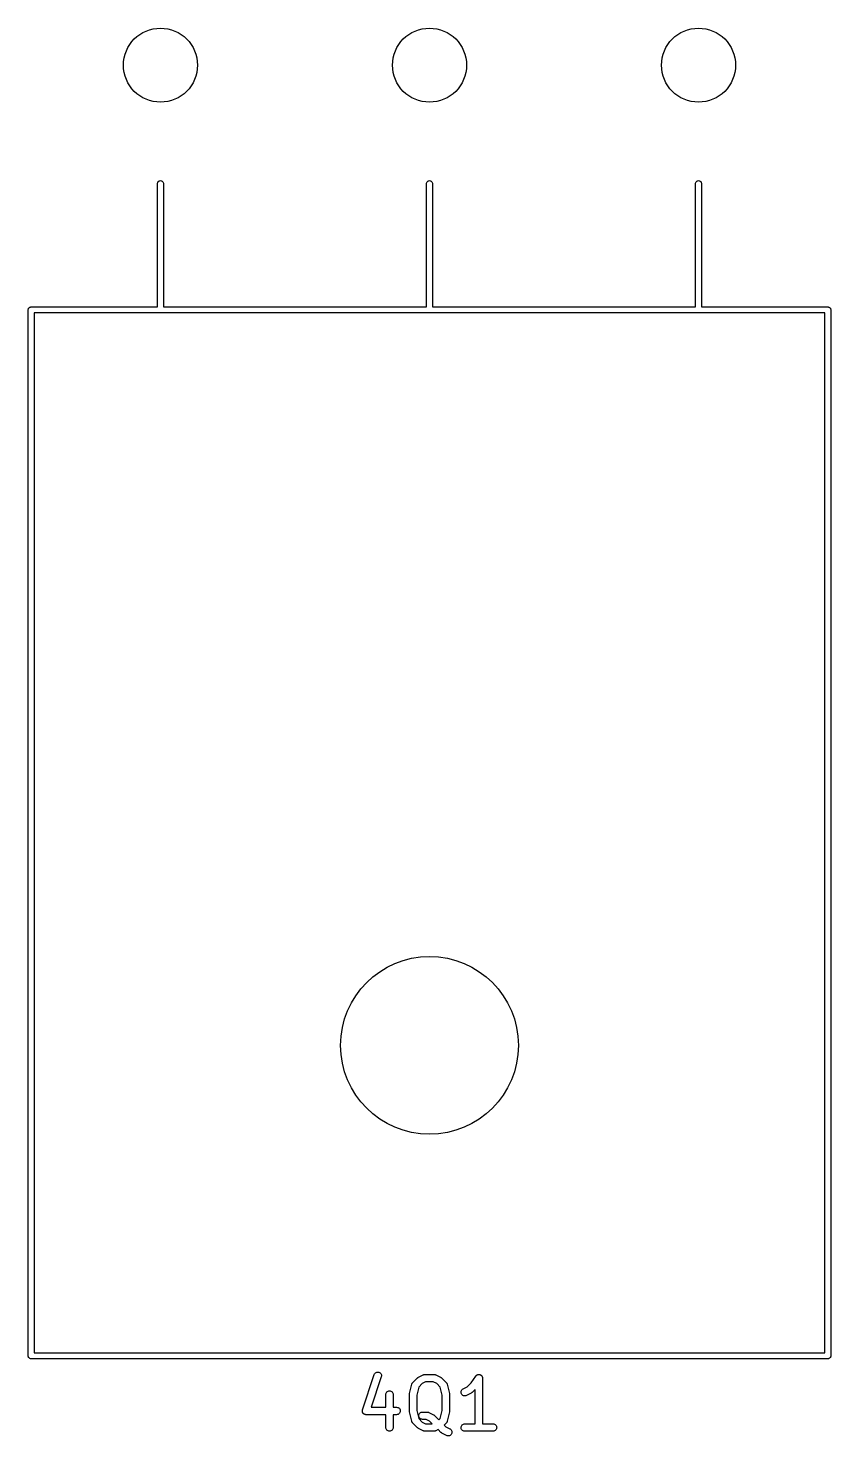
# Model space of a CAD drawing. Extents: x 0.77 to 9.62, y -5.42 to -2.18.
# Drawn here: x 0.769 to 1.41, y -5.418 to -4.295 of the extents above; entities that cross this region are included whole.
import ezdxf

# ---------------------------------------------------------------- set-up
doc = ezdxf.new("R2010")
doc.units = 0
doc.header["$MEASUREMENT"] = 0
doc.layers.add('BLACK', color=7, linetype='CONTINUOUS')

msp = doc.modelspace()

# ---------------------------------------------------------------- linework, layer by layer
at = {"layer": 'BLACK', "linetype": 'CONTINUOUS'}
for p, q in [((0.87264, -4.41937), (0.87267, -4.41903)), ((0.87264, -4.51791), (0.87264, -4.41937)), ((0.87267, -4.41903), (0.87281, -4.41858)), ((0.87281, -4.41858), (0.87303, -4.41817)), ((0.87303, -4.41817), (0.87332, -4.41781)), ((0.87332, -4.41781), (0.87368, -4.41751)), ((0.87368, -4.41751), (0.87409, -4.4173)), ((0.87409, -4.4173), (0.87454, -4.41716)), ((0.87454, -4.41716), (0.875, -4.41711)), ((0.875, -4.41711), (0.87546, -4.41716)), ((0.87546, -4.41716), (0.87591, -4.4173)), ((0.87591, -4.4173), (0.87632, -4.41751)), ((0.87632, -4.41751), (0.87668, -4.41781)), ((0.87668, -4.41781), (0.87697, -4.41817)), ((0.87697, -4.41817), (0.87719, -4.41858)), ((0.87719, -4.41858), (0.87733, -4.41903)), ((0.87733, -4.41903), (0.87736, -4.41937)), ((0.87736, -4.41937), (0.87736, -4.51791)), ((1.0872, -4.41937), (1.08724, -4.41903)), ((1.0872, -4.51791), (1.0872, -4.41937)), ((1.08724, -4.41903), (1.08737, -4.41858)), ((1.08737, -4.41858), (1.08759, -4.41817)), ((1.08759, -4.41817), (1.08789, -4.41781)), ((1.08789, -4.41781), (1.08825, -4.41751)), ((1.08825, -4.41751), (1.08866, -4.4173)), ((1.08866, -4.4173), (1.0891, -4.41716)), ((1.0891, -4.41716), (1.08957, -4.41711)), ((1.08957, -4.41711), (1.09003, -4.41716)), ((1.09003, -4.41716), (1.09048, -4.4173)), ((1.09048, -4.4173), (1.09089, -4.41751)), ((1.09089, -4.41751), (1.09125, -4.41781)), ((1.09125, -4.41781), (1.09154, -4.41817)), ((1.09154, -4.41817), (1.09176, -4.41858)), ((1.09176, -4.41858), (1.09189, -4.41903)), ((1.09189, -4.41903), (1.09193, -4.41937)), ((1.09193, -4.41937), (1.09193, -4.51791)), ((1.30177, -4.41937), (1.30181, -4.41903)), ((1.30177, -4.51791), (1.30177, -4.41937)), ((1.30181, -4.41903), (1.30194, -4.41858)), ((1.30194, -4.41858), (1.30216, -4.41817)), ((1.30216, -4.41817), (1.30246, -4.41781)), ((1.30246, -4.41781), (1.30282, -4.41751)), ((1.30282, -4.41751), (1.30323, -4.4173)), ((1.30323, -4.4173), (1.30367, -4.41716)), ((1.30367, -4.41716), (1.30413, -4.41711)), ((1.30413, -4.41711), (1.3046, -4.41716)), ((1.3046, -4.41716), (1.30504, -4.4173)), ((1.30504, -4.4173), (1.30545, -4.41751)), ((1.30545, -4.41751), (1.30581, -4.41781)), ((1.30581, -4.41781), (1.30611, -4.41817)), ((1.30611, -4.41817), (1.30633, -4.41858)), ((1.30633, -4.41858), (1.30646, -4.41903)), ((1.30646, -4.41903), (1.3065, -4.41937)), ((1.3065, -4.41937), (1.3065, -4.51791)), ((0.76948, -4.52028), (0.76952, -4.51981)), ((0.76949, -4.52039), (0.76948, -4.52028)), ((0.76949, -5.35441), (0.76949, -4.52039)), ((0.76952, -4.51981), (0.76966, -4.51937)), ((0.76966, -4.51937), (0.76988, -4.51896)), ((0.76988, -4.51896), (0.77017, -4.5186)), ((0.77017, -4.5186), (0.77053, -4.5183)), ((0.77053, -4.5183), (0.77094, -4.51808)), ((0.77094, -4.51808), (0.77139, -4.51795)), ((0.77139, -4.51795), (0.77173, -4.51791)), ((0.77173, -4.51791), (0.77185, -4.5179)), ((0.77185, -4.5179), (0.77197, -4.51791)), ((0.77197, -4.51791), (0.87264, -4.51791)), ((0.87488, -4.52264), (0.77421, -4.52264)), ((0.77421, -4.52264), (0.77421, -5.35217)), ((0.875, -4.52265), (0.87488, -4.52264)), ((0.87512, -4.52264), (0.875, -4.52265)), ((1.08945, -4.52264), (0.87512, -4.52264)), ((0.87736, -4.51791), (1.0872, -4.51791)), ((1.08957, -4.52265), (1.08945, -4.52264)), ((1.08968, -4.52264), (1.08957, -4.52265)), ((1.30402, -4.52264), (1.08968, -4.52264)), ((1.09193, -4.51791), (1.30177, -4.51791)), ((1.30413, -4.52265), (1.30402, -4.52264)), ((1.30425, -4.52264), (1.30413, -4.52265)), ((1.40492, -4.52264), (1.30425, -4.52264)), ((1.3065, -4.51791), (1.40717, -4.51791)), ((1.40492, -5.35217), (1.40492, -4.52264)), ((1.40717, -4.51791), (1.40728, -4.5179)), ((1.40728, -4.5179), (1.4074, -4.51791)), ((1.4074, -4.51791), (1.4074, -4.51791)), ((1.4074, -4.51791), (1.40775, -4.51795)), ((1.40775, -4.51795), (1.40819, -4.51808)), ((1.40819, -4.51808), (1.4086, -4.5183)), ((1.4086, -4.5183), (1.40896, -4.5186)), ((1.40896, -4.5186), (1.40926, -4.51896)), ((1.40926, -4.51896), (1.40948, -4.51937)), ((1.40948, -4.51937), (1.40961, -4.51981)), ((1.40961, -4.51981), (1.40966, -4.52028)), ((1.40966, -4.52028), (1.40965, -4.52039)), ((1.40965, -4.52039), (1.40965, -5.35441)), ((0.76948, -5.35453), (0.76949, -5.35441)), ((0.76952, -5.35499), (0.76948, -5.35453)), ((0.76966, -5.35544), (0.76952, -5.35499)), ((0.76988, -5.35585), (0.76966, -5.35544)), ((0.77017, -5.35621), (0.76988, -5.35585)), ((0.77053, -5.3565), (0.77017, -5.35621)), ((0.77421, -5.35217), (1.40492, -5.35217)), ((1.40896, -5.35621), (1.4086, -5.3565)), ((1.40926, -5.35585), (1.40896, -5.35621)), ((1.40948, -5.35544), (1.40926, -5.35585)), ((1.40961, -5.35499), (1.40948, -5.35544)), ((1.40965, -5.35464), (1.40961, -5.35499)), ((1.40965, -5.35441), (1.40966, -5.35453)), ((1.40966, -5.35453), (1.40965, -5.35464)), ((0.77094, -5.35672), (0.77053, -5.3565)), ((0.77139, -5.35686), (0.77094, -5.35672)), ((0.77173, -5.35689), (0.77139, -5.35686)), ((0.77185, -5.3569), (0.77173, -5.35689)), ((0.77173, -5.35689), (0.77173, -5.35689)), ((0.77197, -5.35689), (0.77185, -5.3569)), ((1.40717, -5.35689), (0.77197, -5.35689)), ((1.04757, -5.36761), (1.04814, -5.36752)), ((1.04814, -5.36752), (1.04871, -5.36754)), ((1.04871, -5.36754), (1.04928, -5.36767)), ((1.40728, -5.3569), (1.40717, -5.35689)), ((1.40775, -5.35686), (1.40728, -5.3569)), ((1.40819, -5.35672), (1.40775, -5.35686)), ((1.4086, -5.3565), (1.40819, -5.35672)), ((1.03615, -5.39765), (1.04552, -5.36953)), ((1.05112, -5.3714), (1.04304, -5.39563)), ((1.04552, -5.36953), (1.04553, -5.36949)), ((1.04553, -5.36949), (1.04578, -5.36897)), ((1.04578, -5.36897), (1.04612, -5.3685)), ((1.04612, -5.3685), (1.04654, -5.36811)), ((1.04654, -5.36811), (1.04703, -5.36781)), ((1.04703, -5.36781), (1.04757, -5.36761)), ((1.04928, -5.36767), (1.0498, -5.36791)), ((1.0498, -5.36791), (1.05027, -5.36824)), ((1.05027, -5.36824), (1.05066, -5.36866)), ((1.05066, -5.36866), (1.05097, -5.36915)), ((1.05097, -5.36915), (1.05117, -5.36969)), ((1.05125, -5.37083), (1.05112, -5.3714)), ((1.05117, -5.36969), (1.05127, -5.37026)), ((1.05127, -5.37026), (1.05125, -5.37083)), ((1.07358, -5.38475), (1.07545, -5.37725)), ((1.07545, -5.37725), (1.07546, -5.37721)), ((1.07546, -5.37721), (1.07553, -5.37702)), ((1.07553, -5.37702), (1.07559, -5.37683)), ((1.07559, -5.37683), (1.07563, -5.37675)), ((1.07563, -5.37675), (1.07567, -5.37667)), ((1.07567, -5.37667), (1.07577, -5.3765)), ((1.07577, -5.3765), (1.07586, -5.37632)), ((1.07586, -5.37632), (1.07592, -5.37625)), ((1.07592, -5.37625), (1.07597, -5.37618)), ((1.07597, -5.37618), (1.0761, -5.37603)), ((1.0761, -5.37603), (1.07623, -5.37587)), ((1.07623, -5.37587), (1.07998, -5.37212)), ((1.07998, -5.37212), (1.08001, -5.3721)), ((1.08001, -5.3721), (1.08014, -5.37199)), ((1.08014, -5.37199), (1.08026, -5.37188)), ((1.08026, -5.37188), (1.08036, -5.37181)), ((1.08036, -5.37181), (1.08046, -5.37174)), ((1.08046, -5.37174), (1.08061, -5.37166)), ((1.08061, -5.37166), (1.08075, -5.37157)), ((1.08075, -5.37157), (1.0845, -5.3697)), ((1.08382, -5.37664), (1.08098, -5.37947)), ((1.08651, -5.37529), (1.08382, -5.37664)), ((1.0845, -5.3697), (1.08453, -5.36968)), ((1.08453, -5.36968), (1.08462, -5.36965)), ((1.08462, -5.36965), (1.08469, -5.36961)), ((1.08469, -5.36961), (1.08489, -5.36955)), ((1.08489, -5.36955), (1.08507, -5.36948)), ((1.08507, -5.36948), (1.08516, -5.36947)), ((1.08516, -5.36947), (1.08524, -5.36944)), ((1.08524, -5.36944), (1.08544, -5.36942)), ((1.08544, -5.36942), (1.08564, -5.36939)), ((1.08564, -5.36939), (1.08573, -5.36939)), ((1.08573, -5.36939), (1.08582, -5.36939)), ((1.08582, -5.36939), (1.09332, -5.36939)), ((1.09262, -5.37529), (1.08651, -5.37529)), ((1.09532, -5.37664), (1.09262, -5.37529)), ((1.09332, -5.36939), (1.09336, -5.36939)), ((1.09336, -5.36939), (1.09344, -5.36939)), ((1.09344, -5.36939), (1.09353, -5.36939)), ((1.09353, -5.36939), (1.09373, -5.36943)), ((1.09373, -5.36943), (1.09393, -5.36945)), ((1.09393, -5.36945), (1.09401, -5.36948)), ((1.09401, -5.36948), (1.0941, -5.36949)), ((1.0941, -5.36949), (1.09429, -5.36956)), ((1.09429, -5.36956), (1.09448, -5.36962)), ((1.09448, -5.36962), (1.09456, -5.36967)), ((1.09456, -5.36967), (1.09464, -5.3697)), ((1.09464, -5.3697), (1.09839, -5.37157)), ((1.09815, -5.37947), (1.09532, -5.37664)), ((1.09839, -5.37157), (1.09842, -5.37159)), ((1.09842, -5.37159), (1.09856, -5.37168)), ((1.09856, -5.37168), (1.09871, -5.37176)), ((1.09871, -5.37176), (1.0988, -5.37184)), ((1.0988, -5.37184), (1.09891, -5.3719)), ((1.09891, -5.3719), (1.09903, -5.37202)), ((1.09903, -5.37202), (1.09915, -5.37212)), ((1.09915, -5.37212), (1.1029, -5.37587)), ((1.1029, -5.37587), (1.10293, -5.3759)), ((1.10293, -5.3759), (1.10306, -5.37606)), ((1.10306, -5.37606), (1.10319, -5.37621)), ((1.10319, -5.37621), (1.10324, -5.37628)), ((1.10324, -5.37628), (1.10329, -5.37635)), ((1.10329, -5.37635), (1.10338, -5.37653)), ((1.10338, -5.37653), (1.10349, -5.3767)), ((1.10349, -5.3767), (1.10352, -5.37679)), ((1.10352, -5.37679), (1.10356, -5.37687)), ((1.10356, -5.37687), (1.10361, -5.37706)), ((1.10361, -5.37706), (1.10368, -5.37725)), ((1.10368, -5.37725), (1.10555, -5.38475)), ((1.11969, -5.37928), (1.12289, -5.37608)), ((1.12289, -5.37608), (1.12648, -5.3707)), ((1.12648, -5.3707), (1.1265, -5.37067)), ((1.1265, -5.37067), (1.12668, -5.37045)), ((1.1265, -5.37067), (1.1265, -5.37067)), ((1.1265, -5.37067), (1.1265, -5.37067)), ((1.1265, -5.37067), (1.1265, -5.37067)), ((1.12668, -5.37045), (1.12687, -5.37023)), ((1.12687, -5.37022), (1.1271, -5.37005)), ((1.12687, -5.37023), (1.12687, -5.37022)), ((1.12687, -5.37023), (1.12687, -5.37023)), ((1.1271, -5.37005), (1.12732, -5.36987)), ((1.12732, -5.36986), (1.12758, -5.36973)), ((1.12732, -5.36987), (1.12732, -5.36986)), ((1.12732, -5.36987), (1.12732, -5.36987)), ((1.12758, -5.36973), (1.12783, -5.3696)), ((1.12783, -5.3696), (1.12783, -5.3696)), ((1.12783, -5.3696), (1.12784, -5.3696)), ((1.12784, -5.3696), (1.1281, -5.36952)), ((1.1281, -5.36952), (1.12838, -5.36944)), ((1.12838, -5.36944), (1.12839, -5.36944)), ((1.12839, -5.36944), (1.12866, -5.36941)), ((1.12839, -5.36944), (1.12839, -5.36944)), ((1.12866, -5.36941), (1.12896, -5.36939)), ((1.12896, -5.36939), (1.12896, -5.36939)), ((1.12896, -5.36939), (1.12924, -5.36942)), ((1.12896, -5.36939), (1.12896, -5.36939)), ((1.12924, -5.36942), (1.12953, -5.36945)), ((1.12953, -5.36945), (1.12953, -5.36945)), ((1.12953, -5.36945), (1.12954, -5.36945)), ((1.12954, -5.36945), (1.1298, -5.36953)), ((1.1298, -5.36953), (1.13008, -5.36962)), ((1.13008, -5.36962), (1.13008, -5.36962)), ((1.13008, -5.36962), (1.13009, -5.36962)), ((1.13009, -5.36962), (1.13032, -5.36974)), ((1.13032, -5.36974), (1.13059, -5.36989)), ((1.13059, -5.36989), (1.13059, -5.36989)), ((1.13059, -5.36989), (1.13059, -5.36989)), ((1.13059, -5.36989), (1.1308, -5.37006)), ((1.1308, -5.37006), (1.13103, -5.37026)), ((1.13103, -5.37026), (1.13103, -5.37026)), ((1.13103, -5.37026), (1.13104, -5.37026)), ((1.13104, -5.37026), (1.13121, -5.37048)), ((1.13121, -5.37048), (1.1314, -5.3707)), ((1.1314, -5.3707), (1.1314, -5.37071)), ((1.1314, -5.37071), (1.1314, -5.37071)), ((1.1314, -5.37071), (1.13153, -5.37096)), ((1.13153, -5.37096), (1.13167, -5.37121)), ((1.13167, -5.37121), (1.13167, -5.37121)), ((1.13167, -5.37121), (1.13167, -5.37122)), ((1.13167, -5.37122), (1.13175, -5.37147)), ((1.13175, -5.37147), (1.13183, -5.37176)), ((1.13183, -5.37176), (1.13183, -5.37177)), ((1.13183, -5.37177), (1.13183, -5.37177)), ((1.13183, -5.37177), (1.13186, -5.37206)), ((1.13186, -5.37206), (1.13189, -5.37234)), ((1.13189, -5.37234), (1.13189, -5.40876)), ((1.05474, -5.38542), (1.05481, -5.38485)), ((1.05474, -5.38546), (1.05474, -5.38542)), ((1.05474, -5.39563), (1.05474, -5.38546)), ((1.05481, -5.38485), (1.05498, -5.3843)), ((1.05498, -5.3843), (1.05526, -5.38379)), ((1.05526, -5.38379), (1.05563, -5.38335)), ((1.05563, -5.38335), (1.05608, -5.38299)), ((1.05608, -5.38299), (1.05659, -5.38272)), ((1.05659, -5.38272), (1.05714, -5.38256)), ((1.05714, -5.38256), (1.05772, -5.38251)), ((1.05772, -5.38251), (1.05829, -5.38257)), ((1.05829, -5.38257), (1.05884, -5.38274)), ((1.05884, -5.38274), (1.05935, -5.38301)), ((1.05935, -5.38301), (1.05979, -5.38338)), ((1.05979, -5.38338), (1.06016, -5.38383)), ((1.06016, -5.38383), (1.06043, -5.38434)), ((1.06043, -5.38434), (1.06059, -5.38489)), ((1.06059, -5.38489), (1.06065, -5.38546)), ((1.06065, -5.38546), (1.06065, -5.39563)), ((1.07349, -5.38532), (1.07353, -5.38508)), ((1.0735, -5.38537), (1.07349, -5.38532)), ((1.07349, -5.38542), (1.0735, -5.38537)), ((1.07349, -5.38546), (1.07349, -5.38542)), ((1.07349, -5.39858), (1.07349, -5.38546)), ((1.07353, -5.38508), (1.07356, -5.38485)), ((1.07356, -5.38485), (1.07357, -5.3848)), ((1.07357, -5.3848), (1.07358, -5.38475)), ((1.08098, -5.37947), (1.0794, -5.38582)), ((1.0794, -5.38582), (1.0794, -5.39822)), ((1.09974, -5.38582), (1.09815, -5.37947)), ((1.09974, -5.39822), (1.09974, -5.38582)), ((1.10555, -5.38475), (1.10556, -5.38479)), ((1.10556, -5.38479), (1.10557, -5.38484)), ((1.10557, -5.38484), (1.10559, -5.38489)), ((1.10559, -5.38489), (1.10561, -5.38512)), ((1.10561, -5.38512), (1.10564, -5.38536)), ((1.10564, -5.38536), (1.10564, -5.38541)), ((1.10564, -5.38541), (1.10564, -5.38546)), ((1.10564, -5.38546), (1.10564, -5.39858)), ((1.11474, -5.38378), (1.11476, -5.3832)), ((1.11484, -5.38435), (1.11474, -5.38378)), ((1.11476, -5.3832), (1.11489, -5.38264)), ((1.11504, -5.38489), (1.11484, -5.38435)), ((1.11489, -5.38264), (1.11513, -5.38212)), ((1.11534, -5.38538), (1.11504, -5.38489)), ((1.11513, -5.38212), (1.11546, -5.38165)), ((1.11573, -5.3858), (1.11534, -5.38538)), ((1.11546, -5.38165), (1.11588, -5.38125)), ((1.1162, -5.38614), (1.11573, -5.3858)), ((1.11588, -5.38125), (1.11637, -5.38095)), ((1.11673, -5.38638), (1.1162, -5.38614)), ((1.11637, -5.38095), (1.11969, -5.37928)), ((1.11729, -5.38651), (1.11673, -5.38638)), ((1.11786, -5.38653), (1.11729, -5.38651)), ((1.11843, -5.38644), (1.11786, -5.38653)), ((1.11897, -5.38625), (1.11843, -5.38644)), ((1.11901, -5.38623), (1.11897, -5.38625)), ((1.12276, -5.38435), (1.11901, -5.38623)), ((1.1229, -5.38426), (1.12276, -5.38435)), ((1.12305, -5.38419), (1.1229, -5.38426)), ((1.12314, -5.38411), (1.12305, -5.38419)), ((1.12325, -5.38405), (1.12314, -5.38411)), ((1.12337, -5.38393), (1.12325, -5.38405)), ((1.1235, -5.38383), (1.12337, -5.38393)), ((1.12353, -5.3838), (1.1235, -5.38383)), ((1.12598, -5.38134), (1.12353, -5.3838)), ((1.12598, -5.40876), (1.12598, -5.38134)), ((1.036, -5.39856), (1.03601, -5.39839)), ((1.03601, -5.39868), (1.036, -5.39856)), ((1.036, -5.39879), (1.03601, -5.39868)), ((1.03603, -5.39896), (1.036, -5.39879)), ((1.03601, -5.39839), (1.03602, -5.39821)), ((1.03602, -5.39821), (1.03604, -5.3981)), ((1.03605, -5.39914), (1.03603, -5.39896)), ((1.03604, -5.3981), (1.03606, -5.39799)), ((1.03608, -5.39925), (1.03605, -5.39914)), ((1.03606, -5.39799), (1.03611, -5.39782)), ((1.0361, -5.39936), (1.03608, -5.39925)), ((1.03616, -5.39952), (1.0361, -5.39936)), ((1.03611, -5.39782), (1.03615, -5.39765)), ((1.03621, -5.39969), (1.03616, -5.39952)), ((1.03626, -5.39979), (1.03621, -5.39969)), ((1.0363, -5.3999), (1.03626, -5.39979)), ((1.0364, -5.40005), (1.0363, -5.3999)), ((1.03648, -5.4002), (1.0364, -5.40005)), ((1.03655, -5.40029), (1.03648, -5.4002)), ((1.03661, -5.40038), (1.03655, -5.40029)), ((1.03673, -5.40051), (1.03661, -5.40038)), ((1.03684, -5.40065), (1.03673, -5.40051)), ((1.03692, -5.40072), (1.03684, -5.40065)), ((1.037, -5.40081), (1.03692, -5.40072)), ((1.03714, -5.40091), (1.037, -5.40081)), ((1.03728, -5.40102), (1.03714, -5.40091)), ((1.03738, -5.40108), (1.03728, -5.40102)), ((1.03747, -5.40114), (1.03738, -5.40108)), ((1.03763, -5.40121), (1.03747, -5.40114)), ((1.03778, -5.4013), (1.03763, -5.40121)), ((1.04304, -5.39563), (1.05474, -5.39563)), ((1.06065, -5.39563), (1.06332, -5.39563)), ((1.06332, -5.39563), (1.06336, -5.39563)), ((1.06336, -5.39563), (1.06393, -5.3957)), ((1.06393, -5.3957), (1.06448, -5.39587)), ((1.06495, -5.40104), (1.06445, -5.40131)), ((1.06448, -5.39587), (1.06499, -5.39615)), ((1.0654, -5.40068), (1.06495, -5.40104)), ((1.06499, -5.39615), (1.06543, -5.39652)), ((1.06577, -5.40024), (1.0654, -5.40068)), ((1.06543, -5.39652), (1.06579, -5.39697)), ((1.06604, -5.39973), (1.06577, -5.40024)), ((1.06579, -5.39697), (1.06606, -5.39748)), ((1.06621, -5.39918), (1.06604, -5.39973)), ((1.06606, -5.39748), (1.06622, -5.39803)), ((1.06627, -5.39861), (1.06621, -5.39918)), ((1.06622, -5.39803), (1.06627, -5.39861)), ((1.0735, -5.39864), (1.07349, -5.39858)), ((1.07349, -5.39869), (1.0735, -5.39864)), ((1.07352, -5.39892), (1.07349, -5.39869)), ((1.07355, -5.39916), (1.07352, -5.39892)), ((1.07356, -5.39921), (1.07355, -5.39916)), ((1.07357, -5.39926), (1.07356, -5.39921)), ((1.07358, -5.3993), (1.07357, -5.39926)), ((1.07545, -5.4068), (1.07358, -5.3993)), ((1.0794, -5.39822), (1.08098, -5.40457)), ((1.08105, -5.40174), (1.08122, -5.40119)), ((1.08122, -5.40119), (1.08149, -5.40068)), ((1.08149, -5.40068), (1.08186, -5.40024)), ((1.08186, -5.40024), (1.08231, -5.39987)), ((1.08231, -5.39987), (1.08282, -5.3996)), ((1.08282, -5.3996), (1.08337, -5.39944)), ((1.08337, -5.39944), (1.08394, -5.39938)), ((1.08394, -5.39938), (1.08769, -5.39938)), ((1.08769, -5.39938), (1.08773, -5.39938)), ((1.08773, -5.39938), (1.08782, -5.39939)), ((1.08782, -5.39939), (1.08791, -5.39939)), ((1.08791, -5.39939), (1.08811, -5.39942)), ((1.08811, -5.39942), (1.08831, -5.39945)), ((1.08831, -5.39945), (1.08839, -5.39947)), ((1.08839, -5.39947), (1.08847, -5.39949)), ((1.08847, -5.39949), (1.08866, -5.39956)), ((1.08866, -5.39956), (1.08886, -5.39962)), ((1.08886, -5.39962), (1.08893, -5.39966)), ((1.08893, -5.39966), (1.08901, -5.39969)), ((1.08901, -5.39969), (1.09276, -5.40157)), ((1.09815, -5.40457), (1.09974, -5.39822)), ((1.10555, -5.3993), (1.10368, -5.4068)), ((1.10556, -5.39925), (1.10555, -5.3993)), ((1.10558, -5.3992), (1.10556, -5.39925)), ((1.1056, -5.39896), (1.10558, -5.3992)), ((1.10564, -5.39873), (1.1056, -5.39896)), ((1.10564, -5.39858), (1.10564, -5.39863)), ((1.10564, -5.39863), (1.10564, -5.39868)), ((1.10564, -5.39868), (1.10564, -5.39873)), ((1.03789, -5.40133), (1.03778, -5.4013)), ((1.03799, -5.40138), (1.03789, -5.40133)), ((1.03817, -5.40142), (1.03799, -5.40138)), ((1.03833, -5.40147), (1.03817, -5.40142)), ((1.03845, -5.40149), (1.03833, -5.40147)), ((1.03856, -5.40151), (1.03845, -5.40149)), ((1.03873, -5.40152), (1.03856, -5.40151)), ((1.03891, -5.40154), (1.03873, -5.40152)), ((1.03895, -5.40154), (1.03891, -5.40154)), ((1.05474, -5.40154), (1.03895, -5.40154)), ((1.05474, -5.41171), (1.05474, -5.40154)), ((1.0548, -5.41228), (1.05474, -5.41171)), ((1.05497, -5.41283), (1.0548, -5.41228)), ((1.06058, -5.41232), (1.06041, -5.41287)), ((1.06065, -5.41175), (1.06058, -5.41232)), ((1.06332, -5.40154), (1.06065, -5.40154)), ((1.06065, -5.40154), (1.06065, -5.41171)), ((1.06065, -5.41171), (1.06065, -5.41175)), ((1.06389, -5.40148), (1.06332, -5.40154)), ((1.06445, -5.40131), (1.06389, -5.40148)), ((1.07552, -5.40699), (1.07545, -5.4068)), ((1.07558, -5.40718), (1.07552, -5.40699)), ((1.07562, -5.40726), (1.07558, -5.40718)), ((1.07565, -5.40734), (1.07562, -5.40726)), ((1.07575, -5.40751), (1.07565, -5.40734)), ((1.07584, -5.40769), (1.07575, -5.40751)), ((1.0759, -5.40776), (1.07584, -5.40769)), ((1.07594, -5.40784), (1.0759, -5.40776)), ((1.07608, -5.40799), (1.07594, -5.40784)), ((1.0762, -5.40814), (1.07608, -5.40799)), ((1.07623, -5.40817), (1.0762, -5.40814)), ((1.07998, -5.41192), (1.07623, -5.40817)), ((1.08011, -5.41203), (1.07998, -5.41192)), ((1.08023, -5.41214), (1.08011, -5.41203)), ((1.08033, -5.41221), (1.08023, -5.41214)), ((1.08043, -5.41229), (1.08033, -5.41221)), ((1.08057, -5.41237), (1.08043, -5.41229)), ((1.08071, -5.41246), (1.08057, -5.41237)), ((1.08075, -5.41247), (1.08071, -5.41246)), ((1.0845, -5.41435), (1.08075, -5.41247)), ((1.08098, -5.40457), (1.08382, -5.40741)), ((1.08099, -5.40231), (1.08105, -5.40174)), ((1.08104, -5.40289), (1.08099, -5.40231)), ((1.0812, -5.40344), (1.08104, -5.40289)), ((1.08147, -5.40395), (1.0812, -5.40344)), ((1.08183, -5.4044), (1.08147, -5.40395)), ((1.08227, -5.40477), (1.08183, -5.4044)), ((1.08278, -5.40505), (1.08227, -5.40477)), ((1.08333, -5.40522), (1.08278, -5.40505)), ((1.0839, -5.40529), (1.08333, -5.40522)), ((1.08382, -5.40741), (1.08651, -5.40876)), ((1.08394, -5.40529), (1.0839, -5.40529)), ((1.087, -5.40529), (1.08394, -5.40529)), ((1.08651, -5.40876), (1.09181, -5.40876)), ((1.08969, -5.40664), (1.087, -5.40529)), ((1.09181, -5.40876), (1.08969, -5.40664)), ((1.09276, -5.40157), (1.0928, -5.40159)), ((1.0928, -5.40159), (1.09294, -5.40168)), ((1.09294, -5.40168), (1.09308, -5.40176)), ((1.09308, -5.40176), (1.09318, -5.40183)), ((1.09318, -5.40183), (1.09328, -5.4019)), ((1.09328, -5.4019), (1.0934, -5.40202)), ((1.0934, -5.40202), (1.09353, -5.40212)), ((1.09353, -5.40212), (1.09707, -5.40566)), ((1.09707, -5.40566), (1.09815, -5.40457)), ((1.1029, -5.40817), (1.10124, -5.40983)), ((1.10124, -5.40983), (1.10256, -5.41116)), ((1.10256, -5.41116), (1.10589, -5.41282)), ((1.10303, -5.40802), (1.1029, -5.40817)), ((1.10317, -5.40787), (1.10303, -5.40802)), ((1.10321, -5.40779), (1.10317, -5.40787)), ((1.10327, -5.40773), (1.10321, -5.40779)), ((1.10336, -5.40755), (1.10327, -5.40773)), ((1.10347, -5.40738), (1.10336, -5.40755)), ((1.1035, -5.4073), (1.10347, -5.40738)), ((1.10354, -5.40722), (1.1035, -5.4073)), ((1.1036, -5.40703), (1.10354, -5.40722)), ((1.10367, -5.40684), (1.1036, -5.40703)), ((1.10368, -5.4068), (1.10367, -5.40684)), ((1.11474, -5.41169), (1.1148, -5.41111)), ((1.11479, -5.41226), (1.11474, -5.41169)), ((1.11495, -5.41281), (1.11479, -5.41226)), ((1.1148, -5.41111), (1.11497, -5.41056)), ((1.11497, -5.41056), (1.11524, -5.41006)), ((1.11524, -5.41006), (1.11561, -5.40961)), ((1.11561, -5.40961), (1.11605, -5.40925)), ((1.11605, -5.40925), (1.11656, -5.40898)), ((1.11656, -5.40898), (1.11711, -5.40881)), ((1.11711, -5.40881), (1.11769, -5.40876)), ((1.11769, -5.40876), (1.12598, -5.40876)), ((1.13189, -5.40876), (1.14019, -5.40876)), ((1.14019, -5.40876), (1.14023, -5.40876)), ((1.14023, -5.40876), (1.1408, -5.40882)), ((1.1408, -5.40882), (1.14135, -5.40899)), ((1.14135, -5.40899), (1.14185, -5.40927)), ((1.14185, -5.40927), (1.1423, -5.40964)), ((1.1423, -5.40964), (1.14266, -5.41009)), ((1.14266, -5.41009), (1.14292, -5.4106)), ((1.14308, -5.4123), (1.14291, -5.41285)), ((1.14292, -5.4106), (1.14309, -5.41115)), ((1.14314, -5.41173), (1.14308, -5.4123)), ((1.14309, -5.41115), (1.14314, -5.41173)), ((1.05524, -5.41334), (1.05497, -5.41283)), ((1.0556, -5.41379), (1.05524, -5.41334)), ((1.05604, -5.41416), (1.0556, -5.41379)), ((1.05655, -5.41443), (1.05604, -5.41416)), ((1.0571, -5.4146), (1.05655, -5.41443)), ((1.05768, -5.41466), (1.0571, -5.4146)), ((1.05825, -5.41461), (1.05768, -5.41466)), ((1.0588, -5.41445), (1.05825, -5.41461)), ((1.05931, -5.41418), (1.0588, -5.41445)), ((1.05976, -5.41382), (1.05931, -5.41418)), ((1.06013, -5.41338), (1.05976, -5.41382)), ((1.06041, -5.41287), (1.06013, -5.41338)), ((1.08458, -5.41438), (1.0845, -5.41435)), ((1.08465, -5.41442), (1.08458, -5.41438)), ((1.08485, -5.41448), (1.08465, -5.41442)), ((1.08503, -5.41456), (1.08485, -5.41448)), ((1.08512, -5.41457), (1.08503, -5.41456)), ((1.0852, -5.4146), (1.08512, -5.41457)), ((1.0854, -5.41462), (1.0852, -5.4146)), ((1.0856, -5.41465), (1.0854, -5.41462)), ((1.08569, -5.41465), (1.0856, -5.41465)), ((1.08578, -5.41466), (1.08569, -5.41465)), ((1.08582, -5.41466), (1.08578, -5.41466)), ((1.09332, -5.41466), (1.08582, -5.41466)), ((1.0934, -5.41465), (1.09332, -5.41466)), ((1.09349, -5.41466), (1.0934, -5.41465)), ((1.09369, -5.41462), (1.09349, -5.41466)), ((1.09389, -5.4146), (1.09369, -5.41462)), ((1.09397, -5.41458), (1.09389, -5.4146)), ((1.09406, -5.41457), (1.09397, -5.41458)), ((1.09425, -5.4145), (1.09406, -5.41457)), ((1.09444, -5.41444), (1.09425, -5.4145)), ((1.09452, -5.4144), (1.09444, -5.41444)), ((1.0946, -5.41437), (1.09452, -5.4144)), ((1.09464, -5.41435), (1.0946, -5.41437)), ((1.09648, -5.41343), (1.09464, -5.41435)), ((1.09873, -5.41567), (1.09648, -5.41343)), ((1.09886, -5.41578), (1.09873, -5.41567)), ((1.09897, -5.41589), (1.09886, -5.41578)), ((1.09908, -5.41596), (1.09897, -5.41589)), ((1.09917, -5.41604), (1.09908, -5.41596)), ((1.09932, -5.41611), (1.09917, -5.41604)), ((1.09946, -5.41621), (1.09932, -5.41611)), ((1.09949, -5.41622), (1.09946, -5.41621)), ((1.10324, -5.4181), (1.09949, -5.41622)), ((1.10378, -5.4183), (1.10324, -5.4181)), ((1.10435, -5.4184), (1.10378, -5.4183)), ((1.10493, -5.41839), (1.10435, -5.4184)), ((1.10549, -5.41826), (1.10493, -5.41839)), ((1.10602, -5.41803), (1.10549, -5.41826)), ((1.10589, -5.41282), (1.10592, -5.41284)), ((1.10592, -5.41284), (1.10641, -5.41315)), ((1.10649, -5.4177), (1.10602, -5.41803)), ((1.10641, -5.41315), (1.10682, -5.41355)), ((1.10689, -5.41728), (1.10649, -5.4177)), ((1.10682, -5.41355), (1.10715, -5.41402)), ((1.1072, -5.4168), (1.10689, -5.41728)), ((1.10715, -5.41402), (1.10738, -5.41455)), ((1.10741, -5.41626), (1.1072, -5.4168)), ((1.10738, -5.41455), (1.1075, -5.41512)), ((1.10751, -5.41569), (1.10741, -5.41626)), ((1.1075, -5.41512), (1.10751, -5.41569)), ((1.11522, -5.41332), (1.11495, -5.41281)), ((1.11558, -5.41377), (1.11522, -5.41332)), ((1.11602, -5.41414), (1.11558, -5.41377)), ((1.11653, -5.41442), (1.11602, -5.41414)), ((1.11707, -5.4146), (1.11653, -5.41442)), ((1.11765, -5.41466), (1.11707, -5.4146)), ((1.11769, -5.41466), (1.11765, -5.41466)), ((1.14019, -5.41466), (1.11769, -5.41466)), ((1.14076, -5.4146), (1.14019, -5.41466)), ((1.14131, -5.41444), (1.14076, -5.4146)), ((1.14182, -5.41417), (1.14131, -5.41444)), ((1.14227, -5.4138), (1.14182, -5.41417)), ((1.14263, -5.41336), (1.14227, -5.4138)), ((1.14291, -5.41285), (1.14263, -5.41336))]:
    msp.add_line(p, q, dxfattribs=at)
at = {"layer": 'BLACK'}
for centre, radius in [((0.875, -4.325), 0.02953), ((1.08957, -4.325), 0.02953), ((1.30413, -4.325), 0.02953), ((1.08957, -5.10689), 0.07087)]:
    msp.add_circle(centre, radius, dxfattribs=at)

doc.saveas('drawing.dxf')
